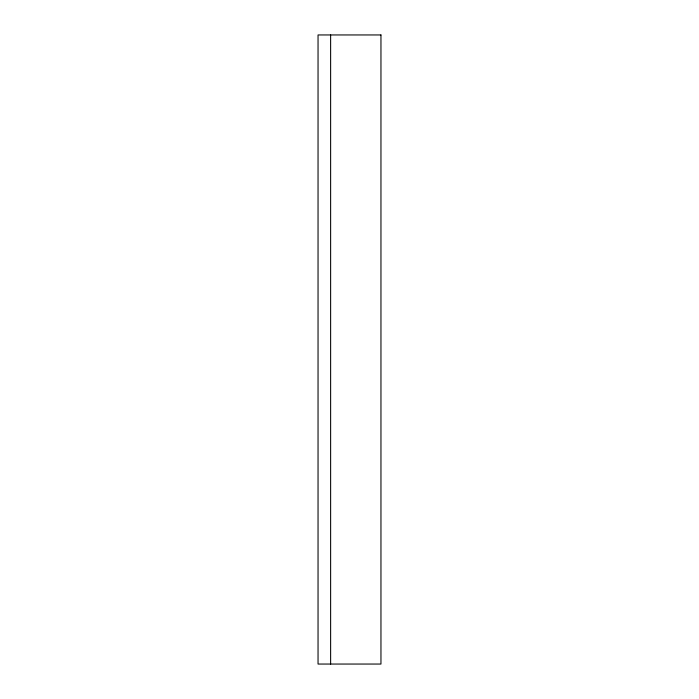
<?xml version="1.0" encoding="UTF-8"?>
<svg xmlns="http://www.w3.org/2000/svg" width="699" height="699" viewBox="0 0 699 699"><rect width="100%" height="100%" fill="white"/><g stroke="black" fill="none" stroke-linecap="round" stroke-linejoin="round"><path stroke-width="1.05" d="M330.627 34.95L330.627 664.05M380.955 34.95L318.045 34.95L318.045 664.05L380.955 664.05L380.955 34.95"/></g></svg>
